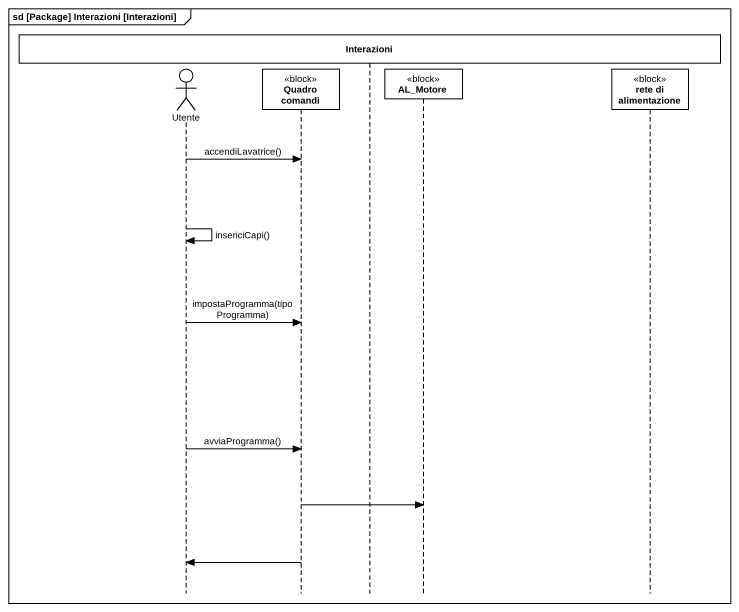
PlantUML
@startuml
mainframe sd [Package] Interazioni [Interazioni]
hide footbox
actor Utente
participant "Quadro comandi" as Quadro_comandi <<block>>
participant Interazioni
participant AL_Motore <<block>>
participant "rete di alimentazione" as rete_di_alimentazione <<block>>

Utente -> Quadro_comandi : accendiLavatrice()
Utente -> Utente : insericiCapi()
Utente -> Quadro_comandi : impostaProgramma(tipoProgramma)
Utente -> Quadro_comandi : avviaProgramma()
Quadro_comandi -> AL_Motore
Quadro_comandi -> Utente
@enduml
